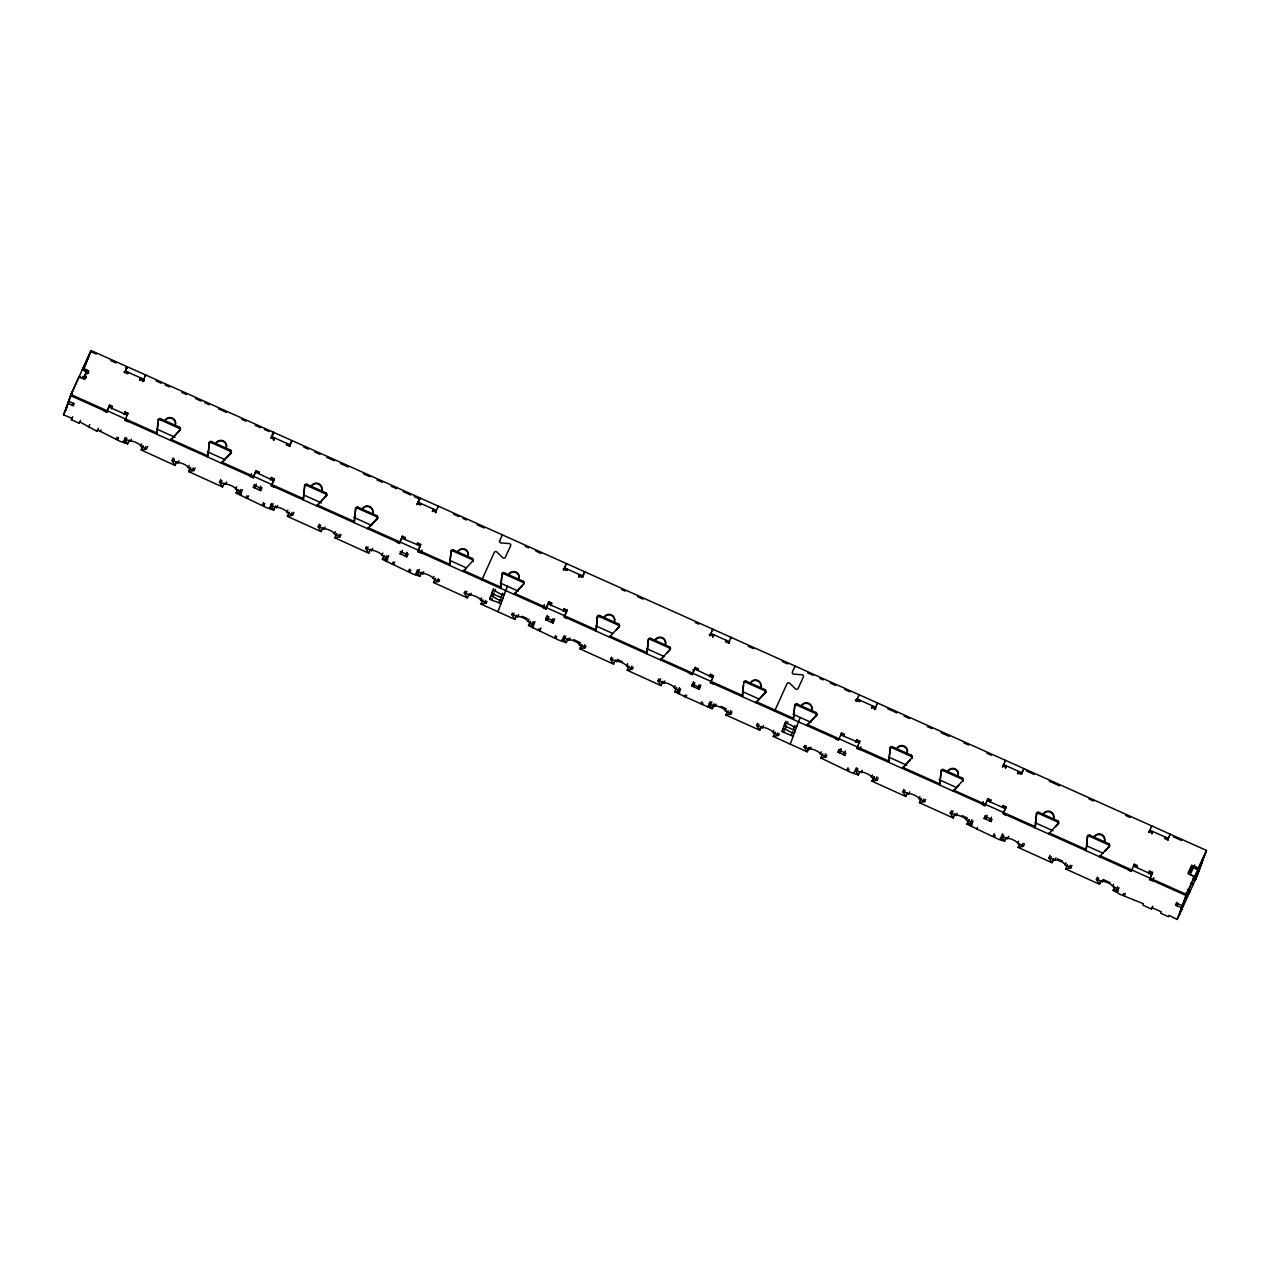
<?xml version="1.0" encoding="UTF-8"?>
<svg xmlns="http://www.w3.org/2000/svg" width="1270" height="1270" viewBox="0 0 1270 1270"><rect width="100%" height="100%" fill="white"/><g stroke="black" fill="none" stroke-linecap="round" stroke-linejoin="round"><path stroke-width="1.5" d="M156.972 433.816L157.924 422.45M164.894 420.672L175.149 425.259A5.62 5.461 15.7 0 0 172.291 418.005A5.62 5.461 15.7 0 0 164.894 420.672L160.512 418.703A1.603 1.556 15.7 0 0 158.385 419.465L156.845 434.261M207.931 456.66L209.344 442.309A1.603 1.556 15.7 0 1 211.455 441.547L215.852 443.516A5.62 5.461 15.7 0 1 223.25 440.833A5.62 5.461 15.7 0 1 226.092 448.104L215.852 443.516M209.344 442.309L207.804 457.089M303.355 499.428L304.768 485.061A1.603 1.556 15.7 0 1 306.88 484.299L311.277 486.267A5.62 5.461 15.7 0 1 318.675 483.6A5.62 5.461 15.7 0 1 321.516 490.871L311.277 486.267M304.768 485.061L303.228 499.856M354.298 522.256L355.727 507.905A1.603 1.556 15.7 0 1 357.838 507.143L362.22 509.111A5.62 5.461 15.7 0 1 369.633 506.444A5.62 5.461 15.7 0 1 372.475 513.699L362.22 509.111M355.727 507.905L354.187 522.7M449.723 565.023L451.136 550.672A1.603 1.556 15.7 0 1 453.247 549.91L457.644 551.878A5.62 5.461 15.7 0 1 465.042 549.196A5.62 5.461 15.7 0 1 467.884 556.466L457.644 551.878M451.136 550.672L449.596 565.452M500.682 587.867L502.094 573.5A1.603 1.556 15.7 0 1 504.206 572.738L508.603 574.707A5.62 5.461 15.7 0 1 516.001 572.04A5.62 5.461 15.7 0 1 518.843 579.295L508.603 574.707M502.094 573.5L500.555 588.296M596.09 630.618L597.519 616.267A1.603 1.556 15.7 0 1 599.63 615.505L604.012 617.474A5.62 5.461 15.7 0 1 611.426 614.807A5.62 5.461 15.7 0 1 614.267 622.062L604.012 617.474M597.519 616.267L595.979 631.063M647.049 653.463L648.16 640.191M654.971 640.318L665.226 644.906A5.62 5.461 15.7 0 0 662.368 637.635A5.62 5.461 15.7 0 0 654.971 640.318L650.589 638.35A1.603 1.556 15.7 0 0 648.478 639.112L646.922 653.891M742.474 696.23L743.426 684.863M750.395 683.069L760.635 687.673A5.62 5.461 15.7 0 0 757.793 680.403A5.62 5.461 15.7 0 0 750.395 683.069L745.998 681.101A1.603 1.556 15.7 0 0 743.887 681.863L742.347 696.658M793.433 719.058L794.845 704.707A1.603 1.556 15.7 0 1 796.957 703.945L801.354 705.914A5.62 5.461 15.7 0 1 808.752 703.247A5.62 5.461 15.7 0 1 811.593 710.501L801.354 705.914M794.845 704.707L793.306 719.503M888.841 761.825L890.27 747.474A1.603 1.556 15.7 0 1 892.381 746.712L896.763 748.681A5.62 5.461 15.7 0 1 904.161 745.998A5.62 5.461 15.7 0 1 907.018 753.269L896.763 748.681M890.27 747.474L888.714 762.254M939.8 784.669L941.213 770.303A1.603 1.556 15.7 0 1 943.34 769.541L947.722 771.509A5.62 5.461 15.7 0 1 955.119 768.842A5.62 5.461 15.7 0 1 957.977 776.097L947.722 771.509M941.213 770.303L939.673 785.098M1035.225 827.421L1036.638 813.07A1.603 1.556 15.7 0 1 1038.749 812.308L1043.146 814.276A5.62 5.461 15.7 0 1 1050.544 811.609A5.62 5.461 15.7 0 1 1053.386 818.864L1043.146 814.276M1036.638 813.07L1035.098 827.865M1086.183 850.265L1087.596 835.914A1.603 1.556 15.7 0 1 1089.708 835.152L1094.105 837.12A5.62 5.461 15.7 0 1 1101.503 834.438A5.62 5.461 15.7 0 1 1104.344 841.708L1094.105 837.12M1087.596 835.914L1086.056 850.694M143.145 445.833L141.192 450.088L146.431 449.056L147.653 446.389M190.357 468.074L188.77 471.535L193.913 470.551L195.12 467.9M237.823 489.585L236.236 493.03L241.379 492.061L242.475 489.68M287.449 516.239L292.592 515.223L286.861 512.27A5.62 1.302 24.6 0 0 282.194 508.714A5.62 1.302 24.6 0 0 276.638 507.635L270.716 505.285L273.748 510.032M334.915 537.75L340.058 536.781L341.043 534.638M382.397 559.26L387.541 558.276L388.763 555.625M433.594 582.454L438.737 581.485L439.595 579.612M482.917 599.773L480.981 604.028L486.219 602.996L486.95 601.393M528.542 625.475L533.686 624.507L535.035 621.57M615.363 659.987L613.553 664.099L579.85 648.827L581.803 644.573L579.945 648.764L585.089 647.795L585.946 645.922M627.221 670.179L632.365 669.211L633.222 667.337M676.545 687.499L674.608 691.753L679.847 690.721L680.688 688.848M728.17 710.565L725.805 714.962L731.044 713.915L725.329 710.914A5.62 1.302 24.6 0 0 720.661 707.358A5.62 1.302 24.6 0 0 715.089 706.279L709.12 703.977L712.216 708.676L713.962 704.136M775.335 732.139L773.271 736.457L778.526 735.425L779.256 733.822M804.799 745.411L804.069 746.998L810.038 749.3A5.62 1.302 24.6 0 1 815.61 750.38A5.62 1.302 24.6 0 1 820.277 753.935L825.992 756.904L820.849 757.904M874.331 776.78L872.046 781.098L877.189 780.129L878.173 778.002M921.353 798.624L919.528 802.608L924.671 801.64L925.639 799.513M968.851 819.928L966.899 824.182L972.153 823.15L973.122 821.023M1019.794 843.851L1018.111 847.392L1023.35 846.344L1024.446 843.947M1065.689 868.823L1070.816 867.854L1071.928 865.457M1113.155 890.333L1118.299 889.365L1119.029 887.762M437.896 507.397L438.245 506.127L435.34 512.889M985.012 805.307L856.869 748.093M499.507 541.195L502.333 534.845M1118.283 890.794L1117.314 892.524L1119.6 894.175L1143.46 903.764L1142.937 905.177L1151.461 909.034L1151.985 907.621L1161.209 911.812L1160.701 913.225L1168.511 916.765L1169.035 915.352L1177.179 919.464L1197.34 875.475L1206.5 850.44L91.091 350.536L70.929 394.526L63.516 414.845L71.914 418.29L71.406 419.703L79.216 423.243L80.518 420.402M82.613 369.491L82.915 368.395L88.598 370.935L88.297 372.031L86.82 371.38M91.091 350.536L82.375 369.856L86.757 371.84L87.265 370.443L82.883 368.443L82.375 369.856M84.645 375.729L84.328 376.809L85.804 377.476L86.106 376.38L84.645 375.729L85.836 373.126L87.297 373.777L88.598 370.935M103.854 410.908L106.775 412.226L107.188 410.766M108.982 407.067L127.302 415.163M106.775 412.226L109.649 405.035L112.57 406.337L111.919 407.765M126.905 367.808L127.206 366.728L124.603 372.396M127.873 373.38L128.175 372.285L127.524 373.713L123.889 372.015M124.365 413.337L124.047 414.433L125.016 411.925L127.937 413.226L127.635 414.322L124.698 413.004L125.016 411.925M140.319 378.952L140.621 377.873L139.668 380.381L139.97 379.285L142.891 380.603L142.589 381.683L145.653 374.983L145.415 375.809M144.208 381.111L143.7 379.238L125.397 371.046L125 372.507L127.349 366.792L126.936 368.252L125.666 367.665M158.385 419.465L158.131 420.418A1.603 1.556 15.7 0 1 160.195 419.798L179.229 428.323A1.603 1.556 15.7 0 1 180.038 430.403L170.688 439.96M160.195 419.798L160.512 418.703M170.434 440.341L180.34 429.308A1.603 1.556 15.7 0 0 179.53 427.228L175.149 425.259M179.229 428.323L179.53 427.228M180.038 430.403L180.34 429.308M209.042 443.389A1.603 1.556 15.7 0 1 211.153 442.627L211.455 441.547M221.393 463.185L231.299 452.136A1.603 1.556 15.7 0 0 230.489 450.072L226.092 448.104M221.647 462.804L230.997 453.231A1.603 1.556 15.7 0 0 230.188 451.167L230.489 450.072M230.997 453.231L231.299 452.136M251.523 473.678L250.222 476.52L253.159 477.822L256.016 470.63L258.937 471.948L258.635 473.027L255.715 471.726L256.016 470.63M255.238 473.123L255.508 472.122L273.685 480.774M273.272 433.419L273.574 432.324L270.97 438.007L273.907 439.309L273.606 440.404L274.558 437.896L273.907 439.309M289.846 446.389L290.068 444.849L271.78 436.642L271.367 438.102L273.733 432.387L271.32 437.674M274.002 479.917L274.304 478.838L271.383 477.52L271.081 478.615L274.002 479.917L271.399 485.6L399.478 543.004L402.399 536.226L405.32 537.543L405.019 538.639L402.082 537.321L402.399 536.226M271.399 485.6L274.304 478.838M271.859 484.568L271.447 486.029L274.383 487.331M286.687 444.564L286.988 443.468L286.337 444.881L289.274 446.199L291.878 440.531L291.576 441.611M291.814 441.325L290.068 444.849M304.467 486.156A1.603 1.556 15.7 0 1 306.578 485.394L306.88 484.299M316.817 505.952L326.723 494.903A1.603 1.556 15.7 0 0 325.914 492.839L321.516 490.871M317.055 505.571L326.406 495.998A1.603 1.556 15.7 0 0 325.596 493.919L325.914 492.839M326.406 495.998L326.723 494.903M355.409 509A1.603 1.556 15.7 0 1 357.537 508.238L357.838 507.143M367.76 528.78L368.078 527.685L449.897 564.372M376.857 515.668A1.603 1.556 15.7 0 1 377.682 517.747L368.014 528.399L377.365 518.843A1.603 1.556 15.7 0 0 376.555 516.763L376.857 515.668L372.475 513.699M377.365 518.843L377.682 517.747M401.764 538.178L420.179 545.909L419.957 546.735M419.576 499.713L419.957 497.919L417.052 504.698L420.1 497.999M420.624 504.587L420.926 503.492L420.275 504.904L417.195 503.46M417.767 543.115L417.449 544.211L420.386 545.528L420.688 544.433L417.767 543.115L417.116 544.544M422.053 550.1L420.751 552.942L417.83 551.625L420.179 545.909M432.721 510.492L432.419 511.572L433.372 509.064L432.721 510.492L435.642 511.794M436.261 512L436.293 510.381L418.147 502.253L417.751 503.698L418.354 502.38M450.834 551.767A1.603 1.556 15.7 0 1 452.945 550.989L453.247 549.91M463.185 571.548L463.486 570.452L500.856 587.2M472.281 558.435A1.603 1.556 15.7 0 1 473.091 560.514L472.789 561.594A1.603 1.556 15.7 0 0 471.98 559.53L472.281 558.435L467.884 556.466M481.87 579.914L494.284 552.418A1.603 1.556 15.7 0 1 496.792 551.91L502.856 557.768A1.603 1.556 15.7 0 0 505.365 557.244L510.619 545.783A1.603 1.556 15.7 0 0 509.365 543.576L500.904 542.925A1.603 1.556 15.7 0 1 499.65 540.718M501.793 574.596A1.603 1.556 15.7 0 1 503.904 573.834L504.206 572.738M514.144 594.392L524.05 583.343A1.603 1.556 15.7 0 0 523.24 581.263L518.843 579.295M523.748 584.438A1.603 1.556 15.7 0 0 522.938 582.358L523.24 581.263M544.385 604.52L542.973 607.711L545.909 609.028L546.163 607.505M548.116 603.869L566.436 611.965M548.767 601.837L548.465 602.917L551.386 604.234L551.688 603.139L548.767 601.837L545.862 608.6L417.782 551.196L420.688 544.433M551.037 604.568L550.736 605.647L551.688 603.139M566.023 564.61L566.325 563.531M566.23 564.499L566.483 563.594L563.42 570.293M566.991 570.182L567.309 569.087L566.658 570.516L563.197 568.896M563.832 609.806L564.134 608.727L567.055 610.029L566.753 611.124L563.832 609.806L563.181 611.235L564.134 608.727M567.055 610.029L564.197 617.236L567.134 618.538M579.088 576.088L578.787 577.183L579.739 574.675L579.088 576.088L582.025 577.405L584.629 571.722M582.486 577.231L582.819 576.056L564.531 567.849L564.118 569.309L565.42 566.468M584.644 572.246L582.358 577.072M597.202 617.363A1.603 1.556 15.7 0 1 599.329 616.601L599.63 615.505M609.552 637.143L619.474 626.11A1.603 1.556 15.7 0 0 618.649 624.03L614.267 622.062M619.284 626.777A1.603 1.556 15.7 0 0 618.347 625.126L618.649 624.03M619.474 626.11L616.49 629.936M648.303 639.953A1.603 1.556 15.7 0 1 650.288 639.429L650.589 638.35M660.511 659.987L660.829 658.892L742.648 695.563M670.242 649.621A1.603 1.556 15.7 0 0 669.306 647.954L669.607 646.875L665.226 644.906M669.607 646.875A1.603 1.556 15.7 0 1 670.417 648.938L667.448 652.764M689.356 673.322L692.277 674.624L692.69 673.179M694.833 668.528L695.135 667.433L698.071 668.75L697.754 669.83L694.833 668.528L692.277 674.624M710.501 634.905L710.898 633.444L729.202 641.652L729.155 643.271M712.391 630.222L712.708 629.126M712.47 630.555L712.851 629.19L709.803 635.889L711.089 633.063M713.026 636.111L712.724 637.207L713.676 634.698L713.026 636.111L709.216 634.333M710.2 675.418L710.501 674.322L713.438 675.64L713.121 676.719L710.2 675.418L709.549 676.831M838.613 739.807L710.533 682.403L710.835 681.307M713.422 684.101L710.501 682.8L710.914 681.339M712.724 677.545L694.642 668.925L694.23 670.369L692.769 669.719M725.805 641.366L726.122 640.27L725.472 641.683L728.393 643.001L731.155 637.397M730.694 638.413L730.996 637.318M743.887 681.863L743.585 682.958A1.603 1.556 15.7 0 1 745.696 682.196L764.731 690.721A1.603 1.556 15.7 0 1 765.54 692.801L756.174 702.373L765.842 691.706A1.603 1.556 15.7 0 0 765.032 689.626L760.635 687.673M745.696 682.196L745.998 681.101M755.936 702.755L756.237 701.659L793.607 718.407M764.731 690.721L765.032 689.626M765.54 692.801L765.842 691.706M774.621 711.121L787.035 683.625A1.603 1.556 15.7 0 1 789.543 683.101L795.607 688.959A1.603 1.556 15.7 0 0 798.116 688.451L803.37 676.973A1.603 1.556 15.7 0 0 802.116 674.783L793.655 674.116A1.603 1.556 15.7 0 1 792.401 671.925L795.083 666.051L794.782 667.147M794.544 705.803A1.603 1.556 15.7 0 1 796.655 705.04L796.957 703.945M806.894 725.583L807.196 724.487L889.032 761.174M815.991 712.47A1.603 1.556 15.7 0 1 816.8 714.55L807.133 725.202L816.499 715.629A1.603 1.556 15.7 0 0 815.673 713.565L815.991 712.47L811.593 710.501M816.499 715.629L816.8 714.55M840.803 734.933L859.155 742.648L858.901 743.553M841.518 733.028L841.216 734.123L844.137 735.441L844.439 734.346L841.518 733.028L838.581 740.204L835.66 738.886M856.726 700.437L857.123 698.992L875.427 707.184L875.744 708.962M858.774 695.817L859.076 694.722L856.171 701.5L857.472 698.659M859.742 701.389L860.06 700.294L859.409 701.707L855.266 699.786M856.234 741.347L855.932 742.426L856.885 739.918L859.806 741.236L859.504 742.331L856.583 741.013L856.885 739.918M861.028 746.839L859.726 749.681L856.79 748.363L859.806 741.236M872.188 706.961L872.49 705.866L871.537 708.374M877.014 704.199L877.379 702.929L874.458 709.692L875.76 706.85M877.062 704.024L877.364 702.929M889.952 748.554A1.603 1.556 15.7 0 1 892.064 747.792L892.381 746.712M902.303 768.35L912.209 757.317A1.603 1.556 15.7 0 0 911.4 755.237L907.018 753.269M912.209 757.317L911.908 758.396A1.603 1.556 15.7 0 0 911.098 756.333L911.4 755.237M940.911 771.398A1.603 1.556 15.7 0 1 943.023 770.636L943.34 769.541M953.262 791.178L963.168 780.145A1.603 1.556 15.7 0 0 962.358 778.065L957.977 776.097M963.168 780.145L962.866 781.24A1.603 1.556 15.7 0 0 962.057 779.161L962.358 778.065M983.25 801.608L981.948 804.45L984.885 805.767L987.885 798.639L990.822 799.941L989.854 802.449L990.822 799.941M987.107 800.513L1005.411 808.704M987.885 798.639L987.584 799.719L990.505 801.037M1003.094 766.048L1003.506 764.588L1021.794 772.779L1021.445 774.065M1005.141 761.413L1005.459 760.333L1002.538 767.096L1004.078 763.921M1003.252 805.529L1002.951 806.609L1005.872 807.926L1006.189 806.831L1003.252 805.529L1002.601 806.942M1005.538 808.244L1003.173 813.959L1006.094 815.276M1018.222 772.89L1017.905 773.986L1018.873 771.477L1018.222 772.89L1021.143 774.208L1023.62 768.985M1036.336 814.165A1.603 1.556 15.7 0 1 1038.447 813.403L1038.749 812.308M1048.687 833.946L1058.593 822.912A1.603 1.556 15.7 0 0 1057.783 820.833L1053.386 818.864M1055.608 826.738L1058.291 824.008A1.603 1.556 15.7 0 0 1057.466 821.928L1057.783 820.833M1058.291 824.008L1058.593 822.912M1087.295 836.993A1.603 1.556 15.7 0 1 1089.406 836.231L1089.708 835.152M1099.645 856.79L1099.947 855.694L1186.339 894.413L1186.037 895.509L1149.652 879.205M1099.883 856.409L1109.551 845.741A1.603 1.556 15.7 0 0 1108.742 843.677L1104.344 841.708M1105.233 850.932L1109.234 846.836A1.603 1.556 15.7 0 0 1108.424 844.756L1108.742 843.677M1109.234 846.836L1109.551 845.741M1133.491 866.108L1151.747 874.395M1134.269 864.235L1133.951 865.33L1136.888 866.632L1137.19 865.553L1134.269 864.235L1131.253 871.363L1128.332 870.061M1149.223 831.596L1148.921 832.691L1151.826 825.929L1151.239 827.31M1149.477 831.644L1149.874 830.183L1168.178 838.39L1168.321 840.089M1149.636 871.125L1148.667 873.633L1149.636 871.125L1152.557 872.426L1149.54 879.57L1152.477 880.872L1153.874 877.681M1149.54 879.57L1152.557 872.426M1164.939 838.168L1165.241 837.073L1164.59 838.486L1167.511 839.803L1170.13 834.136L1169.813 835.215M1190.387 872.522L1190.704 871.426L1189.228 870.775L1188.926 871.871L1190.387 872.522L1191.895 868.823L1190.434 868.172L1190.117 869.267L1191.593 869.918L1191.895 868.823M1198.007 869.378L1198.309 868.283L1191.736 865.33L1191.419 866.426L1198.007 869.378L1206.198 851.519M1003.554 812.594L1006.189 806.831M504.603 593.677L503.745 595.36L507.46 586.264M63.5 414.893L66.723 408.003M65.453 410.639L69.104 400.606M65.484 410.686L69.485 399.653M72.469 391.382L70.739 396.192L71.39 394.764M78.581 378.127L79.089 376.73L84.804 379.222L86.106 376.38M86.09 362.839L88.741 355.902M83.741 369.697L85.741 364.188M72.168 405.193L72.914 403.13M79.216 423.243L79.724 421.831L96.98 431.292L98.282 428.45M96.98 431.292L97.488 429.879L119.936 441.277L127.619 443.944L129.461 439.96M261.969 487.743L260.667 490.585L253.349 487.283L255.064 487.236M255.556 485.886L254.81 487.934L256.365 484.108M259.937 487.87L259.191 489.918L260.763 486.092M260.667 490.585L259.461 489.22M401.225 553.45L399.51 553.498L406.813 556.8L405.606 555.434M497.919 611.711L501.475 602.329M503.555 596.582L501.793 601.028L502.523 599.424M554.688 618.839L552.958 623.014L545.655 619.712L547.37 619.665M547.37 615.521L546.148 618.363L547.608 619.014M552.244 620.3L551.497 622.364L553.069 618.522M552.958 623.014L551.751 621.649M700.341 686.403L699.119 689.229L691.817 685.927L693.531 681.736M694.023 684.53L693.277 686.594L694.087 684.816M698.405 686.514L697.659 688.578L698.881 685.736M699.119 689.229L697.913 687.864M699.214 684.752L698.151 687.229L699.611 687.88L692.547 683.863L693.753 685.228M793.036 736.267L782.177 731.615L783.812 726.9M795.115 730.52L784.257 725.853L785.892 721.154M790.226 744.141L793.782 734.774M844.058 754.078L845.264 755.444L837.962 752.142L839.676 752.094M844.55 752.729L843.804 754.793L845.36 750.967M990.219 820.293L991.425 821.674L984.123 818.356L985.837 818.309M986.314 816.959L985.583 819.023L987.139 815.197M1177.179 919.464L1181.449 907.764L1175.607 905.113L1177.338 905.081M1177.068 905.78L1177.814 903.716M1206.5 850.44L1185.958 895.477L1181.449 907.764L1184.799 900.033M1183.148 904.208L1179.163 915.21L1183.402 903.51M1181.925 909.415L1182.434 908.002M1193.975 877.935L1194.483 876.522L1190.101 874.538L1194.689 864.838M1189.831 892.175L1190.339 890.762L1187.418 889.444M1199.023 869.458L1202.372 861.727M1199.753 867.394L1204.135 855.71L1200.42 865.981M1192.498 878.427L1195.435 879.745L1199.42 868.743M1195.403 879.729L1199.658 868.029M87.424 359.569L88.789 355.87M88.694 357.172L90.741 351.615L96.203 354.06M1184.148 901.446L1187.91 891.222L1184.402 900.747L1185.053 899.335M70.469 396.891L72.533 391.335M491.506 594.471L489.744 598.916L490.474 597.313M502.603 593.153L501.872 594.757L503.745 595.36M500.523 598.916L499.793 600.504L501.698 601.107M792.829 731.345L792.099 732.949L794.004 733.536M71.136 395.478L67.77 403.193L73.612 405.844L72.406 404.479M85.09 365.601L88.043 358.584M87.265 370.443L83.471 378.714L79.089 376.73L70.58 395.589L106.728 411.797L109.649 405.035M71.406 419.703L72.707 416.862M88.455 427.434L89.757 424.593M100.282 431.562L101.013 429.958M111.617 408.845L112.268 407.432L109.331 406.114M116.268 438.801L116.999 437.213M127.937 413.226L125.079 420.418L128 421.735M143.288 380.698L144.145 378.841M117.57 439.658L118.539 437.531M123.126 442.15L123.809 440.563M127.603 443.817L124.508 439.118L125.238 437.515M124.539 442.547L125.841 439.706M124.508 439.118L125.968 439.372L126.825 437.832M126.095 439.42L130.477 441.42L131.461 439.277M146.431 449.008L140.716 446.056L141.684 443.913M143.002 446.294L141.287 450.024L175.101 465.455L176.784 461.597M145.097 448.04L145.828 446.437M175.07 465.328L171.99 460.629L173.212 457.962M172.037 460.565L173.577 460.931L174.434 459.073M173.577 460.931L177.959 462.915L178.927 460.788M193.913 470.519L188.182 467.55L189.166 465.423M190.611 467.344L188.674 471.599L222.567 486.966L224.25 483.108M192.58 469.551L193.31 467.947M222.552 486.839L219.456 482.14L220.678 479.473M219.472 482.108L221.043 482.441L221.901 480.584M221.043 482.441L225.441 484.426L226.409 482.298A5.62 1.302 24.6 0 1 226.727 482.06M241.395 492.03L235.664 489.061L236.633 486.934M237.728 489.648L236.141 493.109L266.525 507.683L273.78 510.159L275.574 506.047M240.046 491.045L240.776 489.458M239.22 494.506L240.316 492.109M241.379 493.506L240.586 495.443M253.555 476.377L255.508 472.122M253.159 477.822L254.46 474.996M246.999 495.729L245.935 497.872M258.302 473.361L258.937 471.948M247.491 498.253L248.587 495.856M253.349 487.283L254.651 484.442M270.431 480.028L271.383 477.52M262.43 505.015L263.525 502.618M289.655 446.294L290.147 445.23M264.811 503.476L263.779 505.968M269.97 506.778L269.129 508.381M270.669 505.333L271.51 503.476M270.7 508.762L272.002 505.92M272.256 505.635L273.225 503.507M276.638 507.635L277.606 505.508M286.861 512.27L287.845 510.143M289.29 512.048L287.337 516.303L321.247 531.67L323.088 527.685M291.259 514.255L292.1 512.381M292.592 515.271L293.926 512.334M321.231 531.543L318.135 526.844L319.357 524.177M318.183 526.796L319.722 527.145L320.707 525.018M319.722 527.145L324.104 529.145L325.088 527.002M340.058 536.734L334.343 533.781L335.312 531.638A5.62 1.302 24.6 0 1 335.312 531.638M336.772 533.559L334.82 537.813L368.729 553.18L370.554 549.196M338.725 535.765L339.455 534.162M368.697 553.053L365.617 548.354L366.347 546.751M365.617 548.354L367.078 548.608L368.062 546.798M367.205 548.656L371.586 550.64L372.554 548.513A5.62 1.302 24.6 0 1 372.729 548.338M387.541 558.244L381.81 555.276L382.794 553.149A5.62 1.302 24.6 0 0 382.81 553.037M384.096 555.53L382.302 559.324L412.671 573.913L419.925 576.374L421.878 572.119M386.207 557.276L386.937 555.673M385.381 560.721L386.604 558.054M387.652 559.451L386.636 561.546M401.891 537.718L399.526 543.433L396.605 542.115M393.16 561.943L392.224 564.07M404.67 538.956L405.32 537.543M393.652 564.467L394.748 562.07M402.526 550.323L400.971 554.149L401.939 552.021M406.908 552.307L405.352 556.149L406.908 552.593M406.813 556.8L408.114 553.958M408.575 571.23L409.559 569.103M435.896 511.842L436.261 511.032M417.83 551.625L419.132 548.783M410.845 569.96L409.94 572.183M416.115 572.992L415.433 574.58M419.91 576.247L416.814 571.548L417.671 569.69M416.846 574.977L418.147 572.135M416.814 571.548L418.274 571.802L419.497 569.468M418.401 571.865L422.783 573.85L423.767 571.722M438.737 581.454L433.022 578.485L433.991 576.358M435.451 578.263L433.499 582.517L467.408 597.884L469.36 593.63M437.404 580.469L438.261 578.612M467.376 597.757L464.296 593.058L465.137 591.201M464.296 593.058L465.884 593.36L466.852 591.233M465.884 593.36L470.265 595.36L471.233 593.233M486.219 602.948L480.489 599.996L481.473 597.868M484.886 601.98L485.616 600.377M493.586 588.708L491.823 593.153L492.554 591.566M501.872 594.757L494.856 590.82L495.586 589.232M502.825 598.075L493.411 594.281L494.316 592.757M499.793 600.504L492.776 596.582L493.506 594.979M489.775 599.075L491.49 600.107L492.236 598.503M501.063 596.995L501.793 595.392M491.49 600.107L498.983 602.742L499.713 601.139M516.684 615.283L514.874 619.395L511.762 614.569L512.493 612.966M511.778 614.537L513.35 614.87L514.08 613.283M513.35 614.87L517.731 616.871L518.716 614.728M533.702 624.459L527.971 621.506L528.939 619.363A5.62 1.302 24.6 0 0 528.939 619.109M530.4 621.284L528.447 625.538L558.609 640.032L566.293 642.683L568.214 638.302M532.352 623.491L533.209 621.617M531.527 626.935L532.749 624.284M533.67 625.935L532.797 627.761M545.909 609.028L547.862 604.774M539.067 628.698L538.242 630.301M539.798 630.682L541.02 628.031M545.655 619.712L547.116 616.236M548.672 616.537L547.116 620.363L548.577 616.887M554.736 637.445L555.593 635.587M564.61 615.775L566.563 611.521M582.533 577.231L583.517 575.104M556.752 636.714L555.99 638.27M562.261 639.207L561.435 640.826M566.261 642.556L563.166 637.857L564.15 635.73M563.007 641.191L563.848 639.334M563.181 637.826L564.753 638.159L565.737 636.032M564.753 638.159L569.15 640.159L570.119 638.032M585.105 647.748L579.374 644.795L580.358 642.668L573.532 639.572M583.755 646.779L584.74 644.652M613.537 663.972L610.441 659.273L611.426 657.146M610.489 659.225L611.902 659.527L612.759 657.987M612.029 659.59L616.41 661.575L617.395 659.447L622.506 661.765M632.365 669.179L626.65 666.21L627.618 664.083A5.62 1.302 24.6 0 0 627.555 663.654M629.079 665.988L627.126 670.242L661.035 685.609L662.956 681.228M631.031 668.195L632 666.067M661.003 685.482L657.923 680.783L658.765 678.926M657.923 680.783L659.511 681.085L660.606 678.704M659.511 681.085L663.892 683.085L664.861 680.958M679.847 690.674L674.116 687.721L675.1 685.594M678.513 689.705L679.482 687.578M674.608 691.753L677.688 693.15L678.783 690.753M678.974 694.007L679.831 692.15M695.135 667.433L692.229 674.195L564.15 616.791M685.213 694.912L684.482 696.516L712.232 708.803L714.184 704.548L713.422 704.199M697.42 670.163L698.071 668.75M685.943 696.897L686.689 695.309M691.817 685.927L692.785 683.8M694.833 682.752L693.531 685.879L692.071 685.213M699.611 687.88L700.834 685.054M709.851 675.735L710.501 674.322M710.533 682.403L713.438 675.64M700.881 703.659L701.739 701.802M710.501 682.8L711.803 679.958M728.789 643.112L729.647 641.239M702.183 704.533L702.913 702.929M708.422 705.422L707.739 707.009M709.12 703.977L710.216 701.58M709.152 707.406L710.009 705.548M710.708 704.294L711.803 701.897M715.089 706.279L716.074 704.151M725.329 710.914L726.297 708.787L721.185 706.469M729.71 712.899L730.806 710.501M731.044 713.915L732.012 711.787M761.413 726.599L759.714 730.313L756.602 725.487L757.571 723.36M756.618 725.456L758.19 725.805L758.92 724.202M761.397 726.472L759.682 730.186L725.805 714.962M758.19 725.805L762.572 727.789L763.54 725.662M778.526 735.394L772.795 732.425L773.779 730.298M777.176 734.409L777.923 732.806M784.13 725.583L784.86 723.995M782.05 731.345L782.78 729.742M796.084 727.773L787.162 723.265L787.892 721.662M785.892 726.773L786.622 725.186M792.099 732.949L785.082 729.012L785.812 727.408M783.796 732.536L784.542 730.933M794.179 727.186L794.909 725.599M793.369 729.424L794.099 727.821M791.289 735.171L792.02 733.584M800.227 717.471L796.179 727.71L796.909 726.107M795.861 729.012L794.099 733.457L794.829 731.869M805.656 747.316L806.386 745.712M809.117 747.443L807.164 751.697L804.085 746.966M809.133 747.57L807.18 751.824L773.271 736.457M810.038 749.3L811.022 747.173M820.277 753.935L821.245 751.808M822.801 753.65L820.753 757.968L850.709 772.366L858.393 775.017L859.949 771.446M824.659 755.92L825.643 753.793M825.992 756.936L826.849 755.063M843.788 735.759L844.439 734.346M837.962 752.142L839.264 749.3M840.978 748.967L839.422 752.808L840.978 749.268M847.042 769.89L848.011 767.747M856.79 748.363L858.091 745.522M848.392 770.827L849.058 769.144M854.567 771.636L853.742 773.255M858.361 774.89L855.266 770.192L856.377 767.81M855.297 770.16L856.869 770.509L857.837 768.382M856.869 770.509L861.25 772.493L862.219 770.366A5.62 1.302 24.6 0 1 862.282 770.271M877.205 780.097L871.474 777.129L872.458 775.002M873.903 776.922L871.95 781.177L905.859 796.528L907.431 792.94M875.856 779.113L876.967 776.716M905.843 796.401L902.748 791.702L903.843 789.305M902.764 791.67L904.208 791.956L905.065 790.416M904.335 792.02L908.717 794.004L909.701 791.877M924.671 801.608L918.956 798.639L919.924 796.512M921.385 798.417L919.432 802.688L953.341 818.039L955.072 813.371M923.338 800.624L924.068 799.02M953.31 817.912L950.23 813.213L951.325 810.816M950.278 813.165L951.817 813.53L953.04 810.863M951.817 813.53L956.199 815.515L957.167 813.387M972.153 823.119L966.422 820.15L967.407 818.023L962.295 815.705M970.82 822.135L971.915 819.737M969.28 819.801L967.01 824.119L969.994 825.579L970.836 823.722M972.137 824.579L971.248 826.405M984.885 805.767L986.187 802.926M977.519 827.341L976.789 828.945L998.172 839.121L1004.538 841.248L1006.253 837.517M1005.475 768.413L1006.427 765.889L1005.776 767.318L1002.728 765.873M984.123 818.356L985.425 815.515M991.521 817.181L989.965 821.007L990.775 819.229M1021.509 773.97L1022.794 771.033M993.188 836.104L994.283 833.707M995.22 835.358L994.458 836.914M1000.855 837.597L1000.046 839.454M1006.094 837.66L1004.522 841.105L1001.427 836.406L1002.649 833.755M1001.458 839.851L1002.76 837.009M1001.474 836.359L1003.014 836.724L1003.744 835.12M1003.014 836.724L1007.396 838.708L1008.38 836.581A5.62 1.302 24.6 0 1 1008.904 836.295M1023.35 846.312L1017.635 843.343L1018.603 841.216M1022.017 845.328L1022.985 843.201M1053.576 859.171L1051.989 862.616L1048.893 857.917L1050.115 855.266M1048.925 857.901L1050.496 858.234L1051.227 856.631M1053.719 859.028L1052.02 862.743L1018.111 847.392M1050.496 858.234L1054.878 860.219L1055.846 858.091A5.62 1.302 24.6 0 1 1056.021 857.901M1070.832 867.823L1065.101 864.854L1066.086 862.727M1067.53 864.648L1065.578 868.902L1099.487 884.253L1101.074 880.793M1069.483 866.838L1070.229 865.251M1101.058 880.666L1099.471 884.126L1096.375 879.427L1097.471 877.03M1096.391 879.396L1097.963 879.745L1098.693 878.141M1097.963 879.745L1102.344 881.729L1103.328 879.602A5.62 1.302 24.6 0 1 1103.392 879.491M1118.299 889.333L1112.583 886.365L1113.552 884.237M1114.615 887.143L1113.06 890.397L1117.314 892.524M1116.965 888.349L1117.695 886.746M1116.139 891.794L1117.124 889.667M1123.68 893.556L1122.855 895.175M1136.539 866.965L1137.19 865.553M1152.795 831.501L1151.842 834.009L1152.144 832.914L1148.747 831.31M1124.41 895.54L1125.379 893.413M1167.765 839.835L1168.86 837.454M1151.461 909.034L1152.763 906.193M1189.228 870.775L1187.942 873.617L1194.514 876.554L1186.037 895.509M1190.117 869.267L1191.736 865.33M1175.607 905.113L1176.909 902.287M473.091 560.514L463.439 571.167L466.106 568.436M514.382 594.011L522.414 585.803M670.417 648.938L660.765 659.606L663.432 656.876M902.557 767.969L910.574 759.762M953.516 790.813L958.85 785.336M492.95 590.232L494.856 590.82M490.871 595.995L492.776 596.582M785.257 722.678L787.162 723.265M783.177 728.424L785.082 729.012M684.593 696.5L677.688 693.15M976.9 828.929L969.994 825.579M498.983 602.742L500.729 603.837M493.411 594.281L491.887 593.344M110.649 360.537L116.062 362.966M156.019 380.873L161.433 383.286M165.068 384.921L169.656 386.985M181.88 392.462L186.468 394.51M195.707 398.653L201.12 401.082M204.803 402.733L209.375 404.781M218.551 408.892L226.377 412.401M241.459 419.163L246.047 421.211M255.222 425.323L260.652 427.752M264.382 429.435L268.97 431.483M303.816 447.103L308.388 449.151M314.706 451.993L320.056 454.374M326.723 457.375L334.296 460.772M340.471 463.534L348.123 466.963M363.395 473.805L369.872 476.71M376.984 479.901L382.318 482.282M391.208 486.267L396.542 488.664M403.114 491.601L410.766 495.03M414.322 496.633L419.656 499.015M453.517 514.191L458.946 516.62M462.867 518.382L466.423 519.986M477.012 524.732L484.235 527.971M525.145 546.29L528.701 547.894M535.813 551.069L541.131 553.466M621.538 589.502L625.142 591.106M637.715 596.757L643.112 599.17M695.246 622.522L698.833 624.141M748.205 646.271L753.618 648.684M782.32 661.559L787.654 663.956M807.752 672.957L813.165 675.37M819.674 678.291L823.214 679.879M830.326 683.069L835.66 685.467M844.55 689.451L849.884 691.832M887.635 708.755L892.223 710.803M893.302 711.295L896.906 712.914M904.129 716.137L909.542 718.566M927.354 726.551L931.942 728.615M941.118 732.726L949.23 736.362M964.025 742.998L968.613 745.045M986.949 753.269L991.537 755.317M1026.366 770.938L1034.256 774.462M1049.29 781.209L1053.878 783.257M1054.1 783.368L1059.513 785.781M1089.009 799.005L1093.597 801.068M1125.68 815.435L1130.268 817.499M1173.274 836.771L1181.529 840.47M272.399 433.435L273.32 433.848M418.417 498.872L419.687 499.443M871.839 707.295L874.776 708.596M211.153 442.627L230.188 451.167M306.578 485.394L325.596 493.919M357.537 508.238L376.555 516.763M452.945 550.989L471.98 559.53M503.904 573.834L522.938 582.358M599.329 616.601L618.347 625.126M650.288 639.429L669.306 647.954M796.655 705.04L815.673 713.565M892.064 747.792L911.098 756.333M943.023 770.636L962.057 779.161M1038.447 813.403L1057.466 821.928M1089.406 836.231L1108.424 844.756M1149.318 872.22L1152.255 873.522M157.02 429.197L174.99 437.261M207.343 451.755L225.314 459.819M303.387 494.808L321.373 502.856M353.727 517.35L371.697 525.415M449.818 560.435L466.026 567.69M500.253 583.025L518.192 591.074M596.138 625.999L612.315 633.254M646.478 648.557L664.448 656.622M742.521 691.61L758.746 698.881M793.004 714.232L810.927 722.265M888.746 757.142L906.716 765.191M939.07 779.701L957.04 787.749M1035.113 822.738L1053.084 830.786M1087.247 846.106L1103.424 853.345M70.929 394.526L157.162 433.165M170.736 439.261L208.105 456.009M221.694 462.089L303.53 498.761M317.119 504.857L354.489 521.605M514.445 593.296L596.281 629.968M609.87 636.064L647.24 652.812M902.605 767.255L939.99 784.003M953.564 790.099L1035.399 826.77M1048.988 832.85L1086.358 849.598M125.031 419.989L253.111 477.393M1003.268 813.594L1131.348 870.998M85.328 371.666L88.63 373.158M82.899 376.476L85.82 377.793M82.772 376.825L85.693 378.142M1190.387 883.269L1193.308 884.587M1186.116 892.286L1189.037 893.604M68.516 401.145L74.359 403.781L72.644 403.828M546.402 617.649L553.704 620.966L551.99 621.014M1182.195 905.7L1176.353 903.065L1177.56 904.43M255.302 486.585L254.095 485.219L261.398 488.537L259.683 488.569M401.463 552.799L400.256 551.434L407.559 554.752L405.844 554.784M839.914 751.459L838.708 750.078L846.01 753.396L844.296 753.443M986.06 817.674L984.853 816.308L992.172 819.61L990.457 819.658M522.129 616.283L527.24 618.601M1057.561 858.869L1062.672 861.187M1103.328 879.602L1110.155 882.682M480.981 604.028L514.874 619.395M164.751 421.211A5.62 5.461 15.7 0 1 172.148 418.544A5.62 5.461 15.7 0 1 174.99 425.815M215.694 444.055A5.62 5.461 15.7 0 1 223.107 441.389A5.62 5.461 15.7 0 1 225.949 448.643M311.118 486.823A5.62 5.461 15.7 0 1 318.516 484.156A5.62 5.461 15.7 0 1 321.358 491.411M362.077 509.651A5.62 5.461 15.7 0 1 369.475 506.984A5.62 5.461 15.7 0 1 372.316 514.255M457.486 552.418A5.62 5.461 15.7 0 1 464.883 549.751A5.62 5.461 15.7 0 1 467.741 557.006M508.444 575.262A5.62 5.461 15.7 0 1 515.842 572.579A5.62 5.461 15.7 0 1 518.7 579.85M603.869 618.014A5.62 5.461 15.7 0 1 611.267 615.347A5.62 5.461 15.7 0 1 614.108 622.617M654.828 640.858A5.62 5.461 15.7 0 1 662.226 638.191A5.62 5.461 15.7 0 1 665.067 645.446M750.237 683.625A5.62 5.461 15.7 0 1 757.634 680.958A5.62 5.461 15.7 0 1 760.492 688.213M1093.946 837.66A5.62 5.461 15.7 0 1 1101.344 834.993A5.62 5.461 15.7 0 1 1104.186 842.248M1042.987 814.816A5.62 5.461 15.7 0 1 1050.385 812.149A5.62 5.461 15.7 0 1 1053.227 819.42M947.579 772.065A5.62 5.461 15.7 0 1 954.976 769.382A5.62 5.461 15.7 0 1 957.818 776.653M896.62 749.221A5.62 5.461 15.7 0 1 904.018 746.554A5.62 5.461 15.7 0 1 906.859 753.808M801.195 706.453A5.62 5.461 15.7 0 1 808.593 703.786A5.62 5.461 15.7 0 1 811.435 711.041M1102.344 881.729A5.62 1.302 24.6 0 1 1107.916 882.809A5.62 1.302 24.6 0 1 1112.583 886.365M1054.878 860.219A5.62 1.302 24.6 0 1 1060.434 861.298A5.62 1.302 24.6 0 1 1065.101 864.854M1007.396 838.708A5.62 1.302 24.6 0 1 1012.968 839.787A5.62 1.302 24.6 0 1 1017.635 843.343M956.199 815.515A5.62 1.302 24.6 0 1 961.755 816.594A5.62 1.302 24.6 0 1 966.422 820.15M908.717 794.004A5.62 1.302 24.6 0 1 914.289 795.083A5.62 1.302 24.6 0 1 918.956 798.639M861.25 772.493A5.62 1.302 24.6 0 1 866.807 773.573A5.62 1.302 24.6 0 1 871.474 777.129M517.731 616.871A5.62 1.302 24.6 0 1 523.303 617.95A5.62 1.302 24.6 0 1 527.971 621.506M762.572 727.789A5.62 1.302 24.6 0 1 768.128 728.869A5.62 1.302 24.6 0 1 772.795 732.425M663.892 683.085A5.62 1.302 24.6 0 1 669.449 684.165A5.62 1.302 24.6 0 1 674.116 687.721M616.41 661.575A5.62 1.302 24.6 0 1 621.982 662.654A5.62 1.302 24.6 0 1 626.65 666.21M569.15 640.159A5.62 1.302 24.6 0 1 574.707 641.239A5.62 1.302 24.6 0 1 579.374 644.795M470.265 595.36A5.62 1.302 24.6 0 1 475.821 596.44A5.62 1.302 24.6 0 1 480.489 599.996M422.783 573.85A5.62 1.302 24.6 0 1 428.355 574.929A5.62 1.302 24.6 0 1 433.022 578.485M371.586 550.64A5.62 1.302 24.6 0 1 377.142 551.736A5.62 1.302 24.6 0 1 381.81 555.276M324.104 529.145A5.62 1.302 24.6 0 1 329.676 530.225A5.62 1.302 24.6 0 1 334.343 533.781M225.441 484.426A5.62 1.302 24.6 0 1 230.997 485.521A5.62 1.302 24.6 0 1 235.664 489.061M177.959 462.915A5.62 1.302 24.6 0 1 183.515 464.01A5.62 1.302 24.6 0 1 188.182 467.55M130.477 441.42A5.62 1.302 24.6 0 1 136.049 442.5A5.62 1.302 24.6 0 1 140.716 446.056M1193.895 866.251L1193.387 867.664L1197.769 869.648L1198.277 868.251L1193.895 866.251"/></g></svg>
